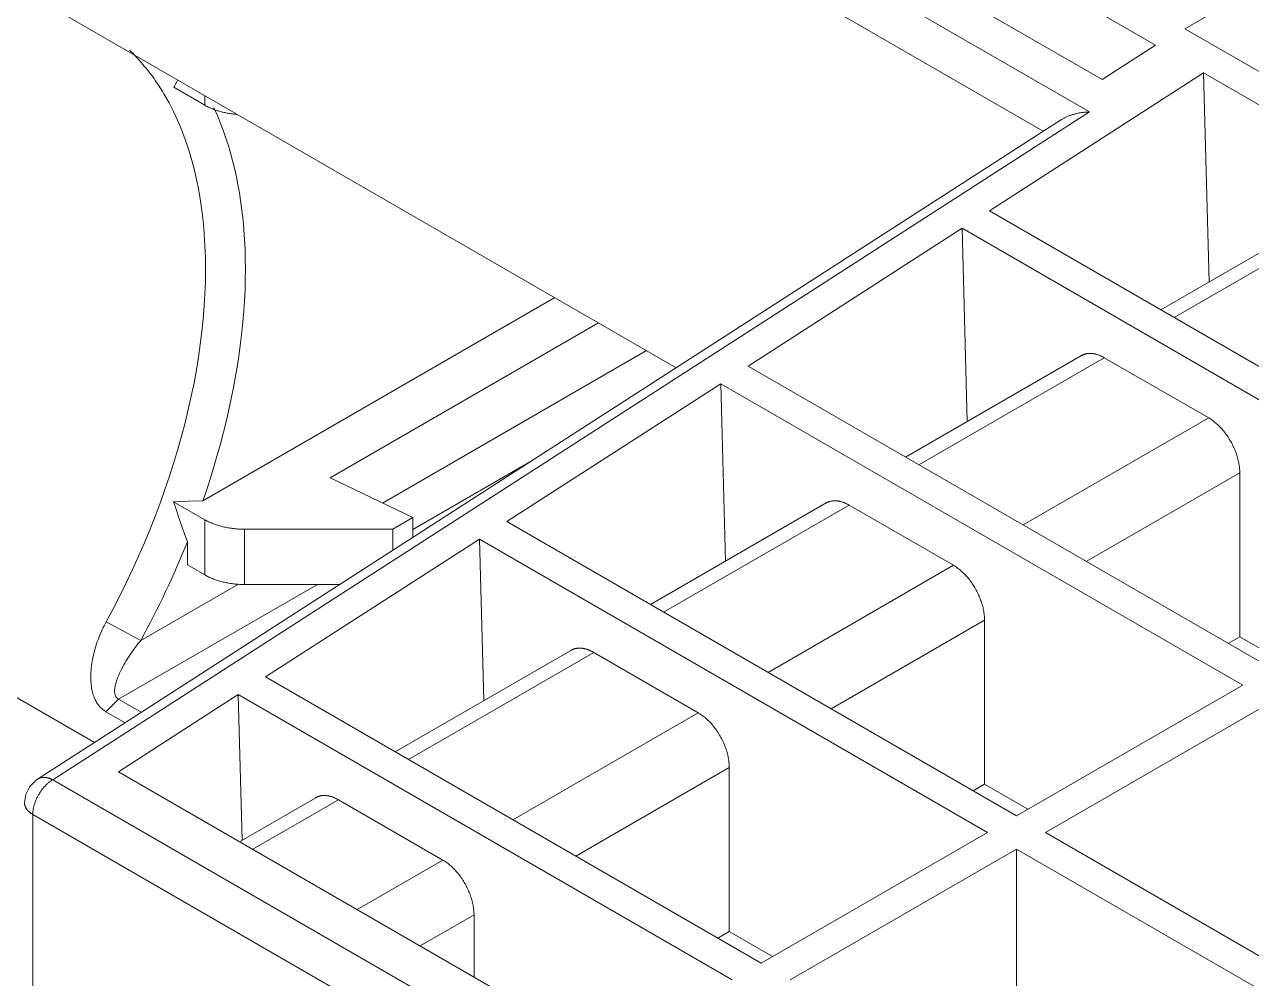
# Model space of a CAD drawing. Header units: inches. Extents: x 67578 to 72421, y -34894 to -31675.
# Drawn here: x 69659.76 to 69694.37, y -33273.02 to -33246.11 of the extents above; entities that cross this region are included whole.
import ezdxf

# ---------------------------------------------------------------- set-up
doc = ezdxf.new("R2010")
doc.units = ezdxf.units.IN
doc.header["$MEASUREMENT"] = 0

# ---------------------------------------------------------------- blocks, each defined once
blk = doc.blocks.new('ET200S')
at = {"lineweight": 0}
for p, q in [((0.38, 97.352), (61.172, 62.254)), ((0.026, 96.739), (60.351, 61.911)), ((53.842, 57.72), (0.026, 88.789)), ((43.528, 51.078), (0.026, 76.193)), ((51.884, 69.474), (62.339, 63.438)), ((50.885, 68.897), (61.395, 62.829)), ((62.862, 63.728), (66.874, 66.045)), ((62.862, 63.728), (73.451, 57.615)), ((62.339, 63.438), (61.395, 62.829)), ((59.395, 60.504), (63.189, 62.947)), ((63.189, 62.947), (63.289, 59.242)), ((63.189, 62.947), (72.938, 57.319)), ((44.935, 62.692), (45.483, 62.375)), ((45.483, 62.375), (45.483, 62.545)), ((61.172, 62.254), (42.788, 50.415)), ((68.925, 55.002), (59.395, 60.504)), ((62.435, 58.749), (65.552, 60.548)), ((62.669, 58.613), (65.957, 60.511)), ((55.116, 57.749), (58.91, 60.192)), ((58.91, 60.192), (59.003, 56.767)), ((58.91, 60.192), (68.412, 54.706)), ((51.687, 58.964), (45.449, 55.362)), ((52.465, 58.515), (47.709, 55.769)), ((53.313, 58.025), (48.632, 55.322)), ((57.91, 56.136), (61.027, 57.935)), ((58.144, 56.001), (61.431, 57.898)), ((63.283, 56.829), (61.431, 57.898)), ((64.4, 52.389), (55.116, 57.749)), ((50.838, 54.993), (54.632, 57.436)), ((54.632, 57.436), (54.717, 54.292)), ((54.632, 57.436), (63.887, 52.093)), ((59.996, 54.932), (63.283, 56.829)), ((49.17, 54.853), (51.302, 56.084)), ((47.709, 55.769), (49.17, 55.062)), ((61.112, 54.287), (63.834, 55.858)), ((63.834, 52.95), (63.834, 55.858)), ((45.483, 55.026), (44.931, 55.345)), ((53.384, 53.523), (56.501, 55.323)), ((53.619, 53.388), (56.906, 55.286)), ((58.757, 54.217), (56.906, 55.286)), ((49.17, 55.062), (48.817, 54.857)), ((49.17, 55.062), (49.17, 54.711)), ((45.483, 54.047), (45.483, 55.026)), ((46.19, 53.878), (46.19, 54.857)), ((48.817, 54.857), (46.19, 54.857)), ((48.817, 54.857), (48.817, 54.484)), ((59.874, 49.776), (50.838, 54.993)), ((45.175, 54.634), (45.175, 54.225)), ((46.559, 52.238), (50.353, 54.681)), ((50.353, 54.681), (50.43, 51.818)), ((50.353, 54.681), (59.362, 49.48)), ((45.483, 54.047), (45.175, 54.225)), ((55.47, 52.319), (58.757, 54.217)), ((43.955, 51.842), (47.48, 53.878)), ((44.35, 52.887), (46.081, 53.886)), ((47.876, 53.878), (46.19, 53.878)), ((44.35, 52.887), (43.735, 53.216)), ((56.587, 51.674), (59.309, 53.246)), ((59.309, 50.337), (59.309, 53.246)), ((63.631, 52.833), (63.834, 52.95)), ((63.834, 52.95), (64.603, 52.506)), ((48.859, 50.91), (51.976, 52.71)), ((49.093, 50.775), (52.38, 52.673)), ((54.232, 51.604), (52.38, 52.673)), ((55.349, 47.163), (46.559, 52.238)), ((59.874, 49.776), (63.887, 52.093)), ((43.955, 51.842), (43.731, 51.621)), ((43.952, 50.559), (46.074, 51.926)), ((43.955, 51.842), (44.356, 51.611)), ((46.074, 51.926), (46.144, 49.343)), ((46.074, 51.926), (54.836, 46.867)), ((60.387, 49.48), (64.4, 51.797)), ((43.731, 51.621), (44.069, 51.426)), ((50.945, 49.706), (54.232, 51.604)), ((52.591, 45.571), (43.952, 50.559)), ((52.061, 49.061), (54.783, 50.633)), ((54.783, 47.725), (54.783, 50.633)), ((42.311, 50.157), (42.381, 50.297)), ((42.381, 50.297), (42.491, 50.409)), ((42.491, 50.409), (42.517, 50.427)), ((65.08, 37.544), (42.788, 50.415)), ((59.105, 50.22), (59.309, 50.337)), ((59.309, 50.337), (60.077, 49.894)), ((42.288, 50.006), (42.311, 50.157)), ((46.101, 49.318), (47.45, 50.097)), ((46.335, 49.183), (47.854, 50.06)), ((49.706, 48.991), (47.854, 50.06)), ((42.434, 49.802), (42.434, -46.953)), ((64.727, 36.932), (42.434, 49.802)), ((55.349, 47.163), (59.362, 49.48)), ((72.201, 42.66), (60.387, 49.48)), ((55.861, 46.867), (59.874, 49.184)), ((59.874, 44.785), (59.874, 49.184)), ((59.874, 49.184), (71.686, 42.365)), ((48.187, 48.114), (49.706, 48.991)), ((49.304, 47.469), (50.257, 48.02)), ((50.257, 46.919), (50.257, 48.02)), ((54.58, 47.607), (54.783, 47.725)), ((54.783, 47.725), (55.552, 47.281))]:
    blk.add_line(p, q, dxfattribs=at)
for points in [[(44.758, 62.578), (44.737, 62.612), (44.716, 62.646), (44.695, 62.68), (44.673, 62.714), (44.651, 62.748), (44.629, 62.781), (44.606, 62.814), (44.583, 62.847), (44.56, 62.879), (44.536, 62.912), (44.512, 62.944), (44.487, 62.975), (44.462, 63.007), (44.437, 63.038), (44.411, 63.069), (44.387, 63.098), (44.362, 63.127), (44.337, 63.156), (44.311, 63.184), (44.285, 63.213), (44.259, 63.24), (44.232, 63.268), (44.205, 63.295), (44.178, 63.322), (44.151, 63.349)], [(45.005, 62.822), (44.993, 62.8), (44.981, 62.778), (44.969, 62.757), (44.958, 62.735), (44.946, 62.713), (44.935, 62.692)], [(43.735, 53.216), (43.857, 53.444), (43.976, 53.675), (44.09, 53.907), (44.201, 54.141), (44.308, 54.377), (44.412, 54.615), (44.509, 54.849), (44.602, 55.084), (44.692, 55.321), (44.777, 55.56), (44.858, 55.8), (44.936, 56.041), (45.006, 56.274), (45.072, 56.508), (45.134, 56.743), (45.191, 56.979), (45.244, 57.216), (45.293, 57.454), (45.334, 57.68), (45.372, 57.906), (45.404, 58.133), (45.432, 58.361), (45.456, 58.589), (45.474, 58.818), (45.486, 59.03), (45.494, 59.243), (45.497, 59.456), (45.494, 59.668), (45.487, 59.881), (45.474, 60.093), (45.46, 60.26), (45.442, 60.426), (45.42, 60.592), (45.395, 60.757), (45.365, 60.921), (45.331, 61.085), (45.293, 61.248), (45.254, 61.395), (45.211, 61.541), (45.165, 61.685), (45.114, 61.829), (45.059, 61.971), (44.999, 62.11), (44.935, 62.248), (44.85, 62.415), (44.758, 62.578)], [(42.517, 50.427), (60.674, 62.119), (60.685, 62.126), (60.696, 62.133), (60.707, 62.139), (60.718, 62.145), (60.729, 62.151), (60.741, 62.157), (60.752, 62.162), (60.764, 62.168), (60.776, 62.173), (60.788, 62.178), (60.801, 62.183), (60.815, 62.189), (60.829, 62.194), (60.842, 62.199), (60.856, 62.203), (60.87, 62.208), (60.884, 62.212), (60.898, 62.216), (60.913, 62.219), (60.929, 62.223), (60.945, 62.227), (60.961, 62.231), (60.977, 62.234), (60.994, 62.237), (61.01, 62.24), (61.026, 62.242), (61.043, 62.244), (61.059, 62.246), (61.075, 62.248), (61.091, 62.25), (61.107, 62.251), (61.124, 62.252), (61.14, 62.253), (61.156, 62.253), (61.172, 62.254)], [(45.646, 62.325), (45.707, 62.189), (45.763, 62.051), (45.816, 61.912), (45.864, 61.771), (45.907, 61.638), (45.946, 61.504), (45.982, 61.369), (46.015, 61.233), (46.045, 61.097), (46.072, 60.96), (46.097, 60.822), (46.118, 60.684), (46.142, 60.512), (46.161, 60.339), (46.177, 60.166), (46.189, 59.993), (46.197, 59.82), (46.202, 59.646), (46.204, 59.473), (46.202, 59.285), (46.197, 59.098), (46.188, 58.91), (46.176, 58.723), (46.16, 58.536), (46.141, 58.35), (46.119, 58.163), (46.093, 57.965), (46.063, 57.766), (46.03, 57.569), (45.994, 57.371), (45.954, 57.175), (45.912, 56.979), (45.867, 56.783), (45.816, 56.578), (45.762, 56.373), (45.705, 56.169), (45.645, 55.966), (45.583, 55.764), (45.517, 55.563), (45.449, 55.362)], [(46.053, 62.211), (46.033, 62.213), (46.012, 62.215), (45.992, 62.217), (45.972, 62.22), (45.952, 62.223), (45.932, 62.226), (45.913, 62.229), (45.894, 62.232), (45.875, 62.235), (45.856, 62.239), (45.838, 62.243), (45.819, 62.247), (45.8, 62.252), (45.782, 62.256), (45.763, 62.261), (45.745, 62.266), (45.727, 62.272), (45.709, 62.277), (45.69, 62.283), (45.674, 62.289), (45.657, 62.295), (45.641, 62.301), (45.625, 62.307), (45.608, 62.314), (45.592, 62.32), (45.576, 62.327), (45.561, 62.335), (45.545, 62.342), (45.529, 62.35), (45.514, 62.358), (45.498, 62.366), (45.483, 62.375)], [(61.027, 57.935), (61.033, 57.939), (61.04, 57.942), (61.046, 57.945), (61.053, 57.948), (61.06, 57.951), (61.066, 57.954), (61.073, 57.957), (61.08, 57.959), (61.087, 57.961), (61.094, 57.963), (61.101, 57.965), (61.108, 57.967), (61.116, 57.969), (61.123, 57.97), (61.13, 57.971), (61.138, 57.972), (61.145, 57.973), (61.153, 57.974), (61.16, 57.974), (61.168, 57.975), (61.176, 57.975), (61.183, 57.975), (61.191, 57.974), (61.198, 57.974), (61.206, 57.974), (61.213, 57.973), (61.221, 57.972), (61.229, 57.971), (61.236, 57.97), (61.244, 57.969), (61.251, 57.968), (61.259, 57.966), (61.268, 57.964), (61.278, 57.962), (61.287, 57.96), (61.297, 57.957), (61.306, 57.954), (61.315, 57.951), (61.325, 57.948), (61.334, 57.945), (61.343, 57.941), (61.352, 57.938), (61.361, 57.934), (61.37, 57.93), (61.379, 57.926), (61.388, 57.921), (61.397, 57.917), (61.405, 57.913), (61.414, 57.908), (61.423, 57.903), (61.431, 57.898)], [(63.283, 56.829), (63.301, 56.818), (63.32, 56.807), (63.337, 56.795), (63.355, 56.782), (63.372, 56.769), (63.389, 56.756), (63.406, 56.742), (63.422, 56.728), (63.438, 56.714), (63.454, 56.699), (63.471, 56.682), (63.488, 56.665), (63.504, 56.648), (63.52, 56.63), (63.535, 56.612), (63.551, 56.594), (63.565, 56.575), (63.58, 56.556), (63.594, 56.537), (63.608, 56.518), (63.622, 56.498), (63.635, 56.477), (63.648, 56.456), (63.661, 56.435), (63.673, 56.414), (63.685, 56.392), (63.697, 56.37), (63.708, 56.348), (63.719, 56.326), (63.729, 56.304), (63.739, 56.282), (63.748, 56.26), (63.757, 56.237), (63.766, 56.215), (63.774, 56.192), (63.781, 56.169), (63.789, 56.146), (63.795, 56.123), (63.801, 56.1), (63.807, 56.077), (63.812, 56.055), (63.816, 56.034), (63.82, 56.012), (63.824, 55.99), (63.827, 55.968), (63.829, 55.946), (63.831, 55.924), (63.833, 55.902), (63.834, 55.88), (63.834, 55.858)], [(44.931, 55.345), (45.189, 55.354), (45.449, 55.363)], [(44.931, 55.345), (44.97, 55.229), (45.008, 55.113), (45.049, 54.995), (45.09, 54.876), (45.132, 54.755), (45.175, 54.634)], [(56.501, 55.322), (56.508, 55.326), (56.514, 55.329), (56.521, 55.333), (56.527, 55.336), (56.534, 55.339), (56.541, 55.341), (56.548, 55.344), (56.554, 55.346), (56.561, 55.349), (56.568, 55.351), (56.575, 55.353), (56.583, 55.354), (56.59, 55.356), (56.597, 55.357), (56.605, 55.358), (56.612, 55.359), (56.62, 55.36), (56.627, 55.361), (56.635, 55.361), (56.643, 55.362), (56.65, 55.362), (56.658, 55.362), (56.665, 55.362), (56.673, 55.361), (56.68, 55.361), (56.688, 55.36), (56.696, 55.36), (56.703, 55.359), (56.711, 55.358), (56.718, 55.356), (56.726, 55.355), (56.733, 55.354), (56.743, 55.352), (56.752, 55.349), (56.762, 55.347), (56.771, 55.344), (56.781, 55.341), (56.79, 55.338), (56.799, 55.335), (56.809, 55.332), (56.818, 55.328), (56.827, 55.325), (56.836, 55.321), (56.845, 55.317), (56.854, 55.313), (56.863, 55.309), (56.871, 55.304), (56.88, 55.3), (56.889, 55.295), (56.897, 55.291), (56.906, 55.286)], [(45.483, 55.026), (45.5, 55.017), (45.516, 55.008), (45.533, 55), (45.55, 54.991), (45.567, 54.983), (45.584, 54.975), (45.602, 54.968), (45.619, 54.961), (45.637, 54.954), (45.655, 54.947), (45.672, 54.941), (45.69, 54.935), (45.71, 54.928), (45.73, 54.922), (45.75, 54.916), (45.77, 54.911), (45.79, 54.906), (45.81, 54.901), (45.83, 54.896), (45.85, 54.892), (45.87, 54.888), (45.891, 54.884), (45.911, 54.88), (45.932, 54.877), (45.955, 54.874), (45.978, 54.871), (46.002, 54.868), (46.025, 54.865), (46.049, 54.863), (46.072, 54.861), (46.096, 54.86), (46.12, 54.859), (46.143, 54.858), (46.167, 54.858), (46.19, 54.857)], [(45.175, 54.634), (45.13, 54.523), (45.083, 54.412), (45.036, 54.301), (44.989, 54.191), (44.94, 54.081), (44.891, 53.971), (44.84, 53.862), (44.789, 53.753), (44.737, 53.643), (44.684, 53.534), (44.63, 53.425), (44.576, 53.317), (44.52, 53.208), (44.464, 53.101), (44.407, 52.994), (44.35, 52.887)], [(58.757, 54.217), (58.776, 54.206), (58.794, 54.194), (58.812, 54.182), (58.83, 54.169), (58.847, 54.157), (58.864, 54.143), (58.881, 54.129), (58.897, 54.115), (58.913, 54.101), (58.929, 54.086), (58.946, 54.069), (58.962, 54.052), (58.979, 54.035), (58.994, 54.017), (59.01, 53.999), (59.025, 53.981), (59.04, 53.963), (59.054, 53.944), (59.069, 53.925), (59.082, 53.905), (59.096, 53.885), (59.11, 53.864), (59.123, 53.843), (59.136, 53.822), (59.148, 53.801), (59.16, 53.779), (59.172, 53.758), (59.183, 53.736), (59.194, 53.713), (59.204, 53.691), (59.214, 53.669), (59.223, 53.647), (59.232, 53.625), (59.24, 53.602), (59.248, 53.579), (59.256, 53.557), (59.263, 53.534), (59.27, 53.511), (59.276, 53.487), (59.282, 53.464), (59.287, 53.443), (59.291, 53.421), (59.295, 53.399), (59.298, 53.377), (59.301, 53.356), (59.304, 53.334), (59.306, 53.312), (59.307, 53.29), (59.308, 53.268), (59.309, 53.246)], [(46.19, 53.878), (46.167, 53.878), (46.143, 53.878), (46.12, 53.879), (46.096, 53.88), (46.072, 53.882), (46.049, 53.883), (46.025, 53.885), (46.002, 53.888), (45.978, 53.891), (45.955, 53.894), (45.932, 53.897), (45.911, 53.901), (45.891, 53.904), (45.87, 53.908), (45.85, 53.912), (45.83, 53.916), (45.81, 53.921), (45.79, 53.926), (45.77, 53.931), (45.75, 53.937), (45.73, 53.942), (45.71, 53.949), (45.69, 53.955), (45.672, 53.961), (45.655, 53.967), (45.637, 53.974), (45.619, 53.981), (45.602, 53.988), (45.584, 53.996), (45.567, 54.003), (45.55, 54.011), (45.533, 54.02), (45.516, 54.028), (45.5, 54.037), (45.483, 54.047)], [(43.735, 53.216), (43.717, 53.182), (43.699, 53.147), (43.682, 53.112), (43.666, 53.077), (43.65, 53.041), (43.634, 53.006), (43.619, 52.97), (43.605, 52.934), (43.591, 52.897), (43.578, 52.86), (43.566, 52.823), (43.554, 52.786), (43.542, 52.748), (43.532, 52.711), (43.522, 52.673), (43.512, 52.634), (43.503, 52.594), (43.495, 52.554), (43.487, 52.514), (43.481, 52.474), (43.475, 52.434), (43.471, 52.397), (43.467, 52.36), (43.464, 52.323), (43.462, 52.287), (43.461, 52.25), (43.462, 52.213), (43.462, 52.184), (43.464, 52.156), (43.466, 52.128), (43.468, 52.099), (43.472, 52.071), (43.476, 52.043), (43.481, 52.015), (43.486, 51.991), (43.492, 51.966), (43.499, 51.942), (43.506, 51.919), (43.514, 51.895), (43.523, 51.872), (43.533, 51.849), (43.541, 51.831), (43.55, 51.814), (43.56, 51.797), (43.57, 51.78), (43.58, 51.764), (43.592, 51.748), (43.603, 51.732), (43.616, 51.717), (43.629, 51.703), (43.642, 51.69), (43.656, 51.677), (43.67, 51.664), (43.685, 51.653), (43.7, 51.642), (43.715, 51.631), (43.731, 51.621)], [(44.35, 52.887), (44.324, 52.855), (44.299, 52.823), (44.274, 52.791), (44.249, 52.759), (44.225, 52.726), (44.202, 52.693), (44.177, 52.658), (44.154, 52.623), (44.131, 52.588), (44.108, 52.552), (44.086, 52.516), (44.067, 52.484), (44.049, 52.452), (44.031, 52.42), (44.014, 52.387), (43.997, 52.355), (43.985, 52.331), (43.974, 52.307), (43.963, 52.282), (43.952, 52.258), (43.942, 52.233), (43.933, 52.208), (43.925, 52.187), (43.918, 52.166), (43.911, 52.145), (43.905, 52.123), (43.9, 52.102), (43.895, 52.08), (43.892, 52.065), (43.889, 52.05), (43.887, 52.035), (43.886, 52.02), (43.885, 52.005), (43.885, 51.99), (43.885, 51.974), (43.886, 51.964), (43.887, 51.954), (43.889, 51.943), (43.891, 51.933), (43.893, 51.923), (43.896, 51.914), (43.9, 51.904), (43.905, 51.895), (43.909, 51.888), (43.913, 51.881), (43.918, 51.874), (43.924, 51.868), (43.929, 51.862), (43.935, 51.856), (43.941, 51.851), (43.948, 51.846), (43.955, 51.842)], [(51.976, 52.71), (51.982, 52.713), (51.989, 52.717), (51.995, 52.72), (52.002, 52.723), (52.009, 52.726), (52.015, 52.729), (52.022, 52.731), (52.029, 52.734), (52.036, 52.736), (52.043, 52.738), (52.05, 52.74), (52.057, 52.742), (52.065, 52.743), (52.072, 52.745), (52.079, 52.746), (52.087, 52.747), (52.094, 52.748), (52.102, 52.748), (52.11, 52.749), (52.117, 52.749), (52.125, 52.749), (52.132, 52.749), (52.14, 52.749), (52.147, 52.749), (52.155, 52.748), (52.163, 52.748), (52.17, 52.747), (52.178, 52.746), (52.185, 52.745), (52.193, 52.744), (52.2, 52.742), (52.208, 52.741), (52.217, 52.739), (52.227, 52.737), (52.236, 52.734), (52.246, 52.732), (52.255, 52.729), (52.265, 52.726), (52.274, 52.723), (52.283, 52.719), (52.292, 52.716), (52.301, 52.712), (52.31, 52.708), (52.319, 52.704), (52.328, 52.7), (52.337, 52.696), (52.346, 52.692), (52.355, 52.687), (52.363, 52.682), (52.372, 52.678), (52.38, 52.673)], [(54.232, 51.604), (54.25, 51.593), (54.269, 51.581), (54.287, 51.569), (54.304, 51.557), (54.321, 51.544), (54.338, 51.53), (54.355, 51.517), (54.371, 51.503), (54.387, 51.488), (54.403, 51.473), (54.42, 51.457), (54.437, 51.44), (54.453, 51.422), (54.469, 51.405), (54.485, 51.387), (54.5, 51.368), (54.515, 51.35), (54.529, 51.331), (54.543, 51.312), (54.557, 51.292), (54.571, 51.272), (54.584, 51.251), (54.597, 51.231), (54.61, 51.209), (54.623, 51.188), (54.635, 51.167), (54.646, 51.145), (54.657, 51.123), (54.668, 51.101), (54.678, 51.078), (54.688, 51.056), (54.697, 51.034), (54.706, 51.012), (54.715, 50.989), (54.723, 50.967), (54.73, 50.944), (54.738, 50.921), (54.744, 50.898), (54.751, 50.875), (54.756, 50.851), (54.761, 50.83), (54.766, 50.808), (54.769, 50.786), (54.773, 50.765), (54.776, 50.743), (54.778, 50.721), (54.78, 50.699), (54.782, 50.677), (54.783, 50.655), (54.783, 50.633)], [(42.788, 50.415), (42.776, 50.408), (42.764, 50.4), (42.753, 50.393), (42.742, 50.385), (42.731, 50.376), (42.72, 50.368), (42.709, 50.359), (42.699, 50.35), (42.688, 50.341), (42.678, 50.331), (42.667, 50.321), (42.657, 50.31), (42.646, 50.299), (42.636, 50.288), (42.626, 50.276), (42.616, 50.264), (42.607, 50.253), (42.597, 50.241), (42.588, 50.228), (42.579, 50.216), (42.57, 50.203), (42.562, 50.19), (42.553, 50.177), (42.545, 50.163), (42.537, 50.15), (42.529, 50.136), (42.522, 50.122), (42.515, 50.108), (42.508, 50.094), (42.501, 50.08), (42.495, 50.066), (42.489, 50.052), (42.483, 50.038), (42.478, 50.024), (42.473, 50.01), (42.468, 49.995), (42.463, 49.981), (42.459, 49.966), (42.455, 49.952), (42.451, 49.937), (42.448, 49.924), (42.445, 49.91), (42.443, 49.897), (42.441, 49.884), (42.439, 49.87), (42.437, 49.857), (42.436, 49.843), (42.435, 49.829), (42.434, 49.816), (42.434, 49.802)], [(42.517, 50.427), (42.521, 50.429), (42.525, 50.432), (42.529, 50.434), (42.534, 50.436), (42.538, 50.438), (42.542, 50.44), (42.546, 50.442), (42.551, 50.444), (42.555, 50.445), (42.559, 50.447), (42.564, 50.448), (42.568, 50.45), (42.573, 50.451), (42.578, 50.452), (42.584, 50.454), (42.589, 50.455), (42.594, 50.455), (42.599, 50.456), (42.604, 50.457), (42.609, 50.457), (42.615, 50.458), (42.62, 50.458), (42.625, 50.458), (42.63, 50.458), (42.636, 50.458), (42.641, 50.458), (42.646, 50.457), (42.651, 50.457), (42.657, 50.456), (42.662, 50.456), (42.667, 50.455), (42.672, 50.454), (42.679, 50.453), (42.685, 50.452), (42.691, 50.451), (42.698, 50.449), (42.704, 50.448), (42.71, 50.446), (42.716, 50.444), (42.722, 50.442), (42.729, 50.44), (42.735, 50.438), (42.741, 50.436), (42.747, 50.433), (42.753, 50.431), (42.759, 50.428), (42.765, 50.426), (42.77, 50.423), (42.776, 50.42), (42.782, 50.418), (42.788, 50.415)], [(47.45, 50.097), (47.457, 50.1), (47.463, 50.104), (47.47, 50.107), (47.476, 50.11), (47.483, 50.113), (47.49, 50.116), (47.496, 50.118), (47.503, 50.121), (47.51, 50.123), (47.517, 50.125), (47.524, 50.127), (47.531, 50.129), (47.539, 50.13), (47.546, 50.132), (47.554, 50.133), (47.561, 50.134), (47.569, 50.135), (47.576, 50.135), (47.584, 50.136), (47.591, 50.136), (47.599, 50.136), (47.606, 50.136), (47.614, 50.136), (47.622, 50.136), (47.629, 50.135), (47.637, 50.135), (47.644, 50.134), (47.652, 50.133), (47.659, 50.132), (47.667, 50.131), (47.674, 50.129), (47.682, 50.128), (47.691, 50.126), (47.701, 50.124), (47.711, 50.121), (47.72, 50.119), (47.729, 50.116), (47.739, 50.113), (47.748, 50.11), (47.757, 50.106), (47.766, 50.103), (47.776, 50.099), (47.785, 50.095), (47.794, 50.091), (47.802, 50.087), (47.811, 50.083), (47.82, 50.079), (47.829, 50.074), (47.837, 50.07), (47.846, 50.065), (47.854, 50.06)], [(42.434, 49.802), (42.429, 49.805), (42.423, 49.809), (42.418, 49.812), (42.413, 49.816), (42.407, 49.819), (42.402, 49.823), (42.397, 49.826), (42.392, 49.83), (42.387, 49.834), (42.382, 49.838), (42.377, 49.842), (42.372, 49.846), (42.367, 49.85), (42.363, 49.854), (42.358, 49.859), (42.353, 49.863), (42.349, 49.868), (42.345, 49.873), (42.341, 49.876), (42.338, 49.88), (42.335, 49.884), (42.332, 49.887), (42.329, 49.891), (42.326, 49.895), (42.324, 49.899), (42.321, 49.903), (42.318, 49.907), (42.316, 49.911), (42.313, 49.915), (42.311, 49.92), (42.308, 49.924), (42.306, 49.928), (42.304, 49.933), (42.302, 49.937), (42.3, 49.941), (42.299, 49.946), (42.297, 49.95), (42.296, 49.955), (42.294, 49.959), (42.293, 49.963), (42.292, 49.968), (42.291, 49.972), (42.291, 49.976), (42.29, 49.98), (42.289, 49.985), (42.289, 49.989), (42.288, 49.993), (42.288, 49.998), (42.288, 50.002), (42.288, 50.006)], [(49.706, 48.991), (49.725, 48.98), (49.743, 48.968), (49.761, 48.956), (49.778, 48.944), (49.796, 48.931), (49.813, 48.917), (49.829, 48.904), (49.846, 48.89), (49.862, 48.875), (49.877, 48.86), (49.894, 48.844), (49.911, 48.827), (49.927, 48.809), (49.943, 48.792), (49.959, 48.774), (49.974, 48.755), (49.989, 48.737), (50.003, 48.718), (50.017, 48.699), (50.031, 48.679), (50.045, 48.659), (50.058, 48.638), (50.072, 48.618), (50.084, 48.596), (50.097, 48.575), (50.109, 48.554), (50.12, 48.532), (50.131, 48.51), (50.142, 48.488), (50.153, 48.465), (50.162, 48.443), (50.172, 48.421), (50.181, 48.399), (50.189, 48.376), (50.197, 48.354), (50.205, 48.331), (50.212, 48.308), (50.218, 48.285), (50.225, 48.262), (50.23, 48.238), (50.235, 48.217), (50.24, 48.195), (50.244, 48.173), (50.247, 48.152), (50.25, 48.13), (50.253, 48.108), (50.255, 48.086), (50.256, 48.064), (50.257, 48.042), (50.257, 48.02)]]:
    blk.add_lwpolyline(points, dxfattribs=at)

msp = doc.modelspace()

# ---------------------------------------------------------------- block references
at = {"xscale": 1.59100124616462, "yscale": 1.59100124616462, "zscale": 1.59100124616462}
msp.add_blockref('ET200S', (69592.479, -33347.624), dxfattribs=at)

doc.saveas('drawing.dxf')
